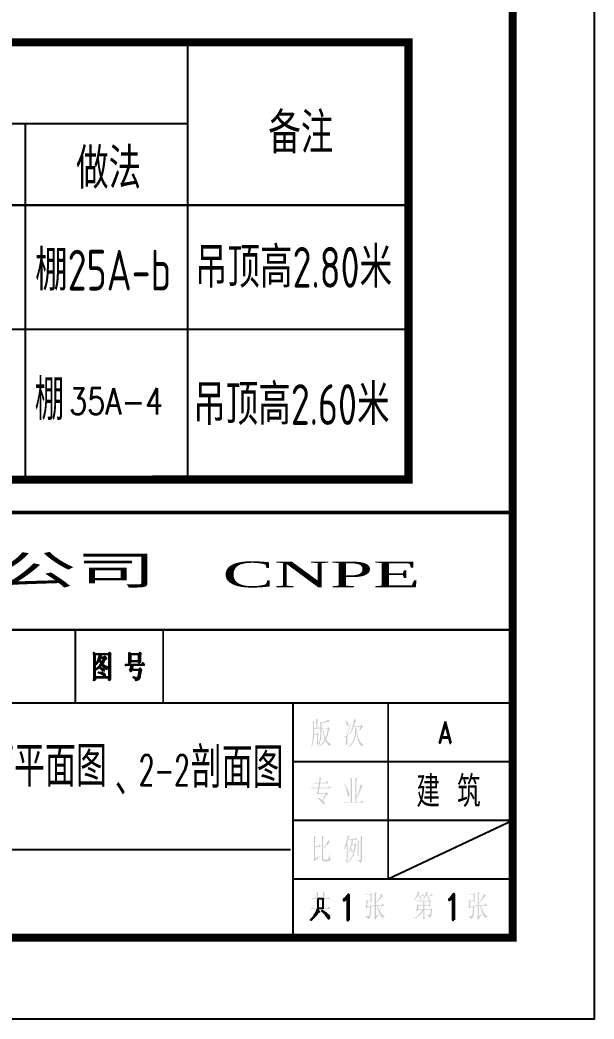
# Model space of a CAD drawing. Extents: x 535358 to 858566, y -185481 to -98609.
# Drawn here: x 701716 to 708772, y -162258 to -149990 of the extents above; entities that cross this region are included whole.
import ezdxf
from ezdxf.enums import TextEntityAlignment as Align

# ---------------------------------------------------------------- set-up
doc = ezdxf.new("R2010")
doc.units = 0
doc.header["$LTSCALE"] = 1000
doc.header["$MEASUREMENT"] = 0
doc.layers.get('0').update_dxf_attribs({"linetype": 'CONTINUOUS'})
for name, color, linetype in [('1', 3, 'CONTINUOUS'), ('PUB_TEXT', 7, 'CONTINUOUS'), ('PUB_TITLE', 4, 'CONTINUOUS'), ('WALL', 151, 'CONTINUOUS'), ('WINDOW', 2, 'CONTINUOUS')]:
    doc.layers.add(name, color=color, linetype=linetype)
doc.styles.add('-GBCBIGGBENOR', font='GBENOR.shx', dxfattribs={"bigfont": 'GBCBIG.shx'})
doc.styles.add('-HZTXTGBENOR', font='GBENOR.shx', dxfattribs={"bigfont": 'HZTXT.shx'})
doc.styles.add('-HZTXTSIMPLEX', font='SIMPLEX.shx', dxfattribs={"bigfont": 'HZTXT.shx'})
doc.styles.add('-华文新魏', font='SIMKAI.TTF', dxfattribs={"width": 1.5})
doc.styles.add('_HZTXT', font='txt.shx', dxfattribs={"width": 0.8, "bigfont": 'HZTXT.shx'})
doc.styles.add('_OCHINESE', font='simplex.shx', dxfattribs={"bigfont": 'OCHINESE.shx'})
doc.styles.add('_SIMPLEX', font='SIMPLEX.shx', dxfattribs={"width": 0.8})
doc.styles.add('CHINESE-3', font='romand.shx', dxfattribs={"width": 0.8, "bigfont": 'ochinese.shx'})
doc.styles.add('OCHINESE', font='TXT', dxfattribs={"width": 0.7, "height": 200, "bigfont": 'OCHINESE'})
doc.styles.add('RT', font='TIMES.TTF', dxfattribs={"width": 1.5})

msp = doc.modelspace()

# ---------------------------------------------------------------- hatches: boundary and pattern name
at = {"layer": '1'}
h = msp.add_hatch(color=256, dxfattribs=at)
h.paths.add_polyline_path([(702822.9, -158040.8), (702822.9, -157785.1), (702829.3, -157776.1), (702814.8, -157758.2), (702806.2, -157771.9), (702641.5, -157771.9), (702624.8, -157758.2), (702625.2, -157775.3), (702625.7, -157791.5), (702625.7, -158074.1), (702625.2, -158089.9), (702624.8, -158103.1), (702640.6, -158094.2), (702640.6, -158068.6), (702808.4, -158068.6), (702808.4, -158100.1), (702824.2, -158088.2), (702823.3, -158073.3), (702823.3, -158057.5)])
h.paths.add_polyline_path([(702640.6, -157971.2), (702651.3, -157965.7), (702661.5, -157959.7), (702671.8, -157953.3), (702681.6, -157946), (702691, -157938.4), (702700.4, -157929.8), (702709.8, -157920.9), (702718.7, -157911.5), (702720, -157909.8), (702728.6, -157920.4), (702737.1, -157930.2), (702746.1, -157939.2), (702755.4, -157946.9), (702765.3, -157953.7), (702775.9, -157959.3), (702785.3, -157963.5), (702790, -157953.3), (702799.8, -157946), (702804.1, -157944.3), (702804.1, -157938.4), (702791.3, -157936.6), (702779.8, -157934.1), (702768.7, -157930.2), (702758.4, -157925.1), (702749, -157919.1), (702740.5, -157911.5), (702732.4, -157902.9), (702728.6, -157897.8), (702737.5, -157884.1), (702745.2, -157871.8), (702752, -157860.7), (702756.7, -157852.6), (702765.3, -157841), (702774.2, -157833.3), (702778.1, -157831.6), (702760.1, -157804.7), (702750.7, -157819.7), (702698.2, -157819.7), (702704.2, -157806.4), (702706.4, -157803), (702714.9, -157794.1), (702694.8, -157779.1), (702808.4, -157779.1), (702808.4, -158061.3), (702640.6, -158061.3)], flags=16)
h.paths.add_polyline_path([(702680.3, -158004.1), (702680.3, -157998.1), (702708.5, -158002.4), (702720.4, -158004.9), (702730.3, -158007.5), (702738.8, -158010.1), (702745.2, -158013.1), (702751.2, -158017.8), (702758.4, -158028.4), (702760.1, -158041.7), (702759.3, -158046.8), (702754.6, -158051.5), (702745.2, -158043.4), (702743.5, -158040.8), (702737.5, -158035.3), (702729.4, -158029.3), (702719.6, -158023.3), (702708.5, -158016.9), (702695.3, -158010.5)], flags=0)
h.paths.add_polyline_path([(702640.6, -157965.2), (702640.6, -157779.1), (702692.7, -157779.1), (702691.4, -157790.2), (702688, -157804.7), (702682.9, -157822.2), (702680.3, -157830.4), (702675.6, -157844.4), (702670.1, -157858.5), (702664.5, -157872.2), (702658.5, -157885.8), (702652.1, -157899.1), (702655.1, -157902.1), (702662.4, -157891), (702669.6, -157879), (702676.5, -157866.6), (702683.3, -157853.4), (702689.3, -157839.7), (702691, -157836.3), (702694.4, -157850), (702699.1, -157864.1), (702704.6, -157878.2), (702710.6, -157892.7), (702712.8, -157897.8), (702705.9, -157906.8), (702698.2, -157915.7), (702689.7, -157924.7), (702680.7, -157933.7), (702670.9, -157942.2), (702660.7, -157950.3), (702649.6, -157958.8)], flags=16)
h.paths.add_polyline_path([(702701.2, -157948.6), (702702.5, -157942.6), (702708.5, -157944.3), (702721.3, -157949), (702731.5, -157953.3), (702739.2, -157957.6), (702746.5, -157967), (702747.3, -157981.5), (702743.9, -157991.3), (702737.1, -157984.5), (702731.5, -157977.6), (702723.9, -157969.1), (702713.6, -157959.7)], flags=0)
h.paths.add_polyline_path([(702720, -157885.8), (702714.5, -157876), (702708.5, -157864.1), (702702.9, -157850), (702697, -157833.3), (702694.8, -157827.4), (702750.7, -157827.4), (702744.3, -157842.3), (702737.5, -157856), (702731.1, -157868.3), (702724.3, -157879.9)], flags=16)
h.paths.add_polyline_path([(703193.4, -157837.6), (703193.4, -157786.8), (703201.5, -157776.1), (703187, -157758.2), (703177.6, -157773.2), (703073.9, -157773.2), (703058.1, -157761.2), (703058.5, -157776.6), (703059, -157792.4), (703059, -157857.2), (703058.5, -157873), (703058.1, -157888), (703058.1, -157888.8), (703073.9, -157881.2), (703073.9, -157866.2), (703178.5, -157866.2), (703178.5, -157882.9), (703194.3, -157873.5), (703193.9, -157864.9), (703193.9, -157853)])
h.paths.add_polyline_path([(703073.9, -157780.8), (703178.5, -157780.8), (703178.5, -157858.5), (703073.9, -157858.5)], flags=16)
h.paths.add_polyline_path([(703104.2, -157912.7), (703243.8, -157912.7), (703225, -157885.8), (703211.4, -157905.1), (703008.6, -157905.1), (703017.1, -157917), (703026.5, -157912.7), (703086.3, -157912.7), (703082.9, -157929.8), (703079.4, -157944.3), (703077.7, -157948.6), (703070.9, -157961.8), (703065.4, -157968.2), (703077.7, -157989.2), (703087.6, -157975.5), (703184, -157975.5), (703181, -158000.7), (703178.1, -158021.6), (703175.1, -158038.2), (703171.7, -158051.5), (703168.2, -158060), (703164.7, -158065.3), (703157.6, -158067.7), (703148.6, -158067.7), (703137.9, -158065.6), (703124.3, -158061.3), (703112.7, -158056.6), (703111.5, -158062.6), (703124.3, -158071.5), (703134.1, -158080.9), (703140.5, -158090.8), (703143.9, -158101), (703143.9, -158103.1), (703156.7, -158098), (703166.1, -158092.9), (703168.2, -158091.2), (703176.8, -158083.1), (703182.8, -158074.5), (703185.3, -158068.6), (703187.9, -158058.7), (703190.9, -158045.5), (703193.9, -158028), (703196.8, -158007.1), (703199.8, -157984.5), (703210.1, -157974.2), (703194.3, -157951.6), (703182.8, -157968.2), (703089.7, -157968.2)])
h = msp.add_hatch(color=256, dxfattribs=at)
h.paths.add_polyline_path([(705441.8, -160735.8), (705441.8, -160719.7), (705441.4, -160707), (705441, -160697.7), (705463.8, -160714.2), (705456.6, -160723.1), (705456.6, -160776.4), (705494.2, -160776.4), (705506.5, -160758.6), (705524.2, -160784), (705456.6, -160784), (705456.6, -160898.1), (705500.1, -160898.1), (705513.6, -160879), (705532.7, -160905.7), (705317.5, -160905.7), (705307, -160906.5), (705296.8, -160910.3), (705288.4, -160898.1), (705363.2, -160898.1), (705363.2, -160784), (705331.1, -160784), (705320.5, -160784.8), (705310.4, -160788.2), (705301.9, -160776.4), (705363.2, -160776.4), (705363.2, -160737.5), (705362.8, -160721.8), (705362.3, -160707.5), (705361.9, -160694.8), (705385.2, -160709.6), (705377.6, -160720.1), (705377.6, -160776.4), (705442.2, -160776.4), (705442.2, -160754.8)])
h.paths.add_polyline_path([(705484.5, -160993.2), (705478.1, -160983.4), (705470.5, -160974.1), (705461.7, -160964), (705451.9, -160953.8), (705441.4, -160943.3), (705429.5, -160932.3), (705430.8, -160926.4), (705435.9, -160929.8), (705451.5, -160939.9), (705465.5, -160949.2), (705477.3, -160957.7), (705487.4, -160965.7), (705495.9, -160972.4), (705502.7, -160978.8), (705507.7, -160984.3), (705510.7, -160988.9), (705512.4, -160993.2), (705516.2, -161007.9), (705514.9, -161021.5), (705514.1, -161024), (705509, -161027), (705501.8, -161020.6), (705492.1, -161005), (705490.4, -161002)])
h.paths.add_polyline_path([(705340.8, -160999.9), (705322.6, -161018.1), (705313.3, -161026.5), (705303.6, -161034.6), (705293.5, -161042.2), (705291.3, -161036.3), (705301.1, -161026.5), (705310.8, -161016.4), (705319.7, -161006.3), (705328.1, -160995.7), (705335.7, -160985.5), (705342.9, -160975.4), (705349.7, -160965.3), (705358.5, -160949.6), (705366.1, -160935.7), (705371.2, -160923.8), (705374.6, -160914.5), (705396.6, -160941.2), (705385.2, -160947.1), (705375, -160959.8), (705365.3, -160972), (705356.4, -160982.6), (705348.4, -160991.9)])
h.paths.add_polyline_path([(705377.6, -160784), (705377.6, -160898.1), (705442.2, -160898.1), (705442.2, -160784)], flags=17)
h.paths.add_polyline_path([(705397.8, -160270.1), (705384.7, -160278.9), (705373.3, -160287.8), (705363.2, -160295.8), (705354.3, -160303.4), (705347.1, -160310.6), (705341.2, -160317), (705336.6, -160323.3), (705324.3, -160298), (705326.4, -160293.3), (705328.5, -160277.2), (705328.5, -160100.6), (705328.1, -160080.3), (705328.1, -160045.7), (705327.7, -160031.3), (705327.7, -160018.2), (705327.3, -160006.8), (705352.2, -160023.3), (705342.9, -160035.1), (705342.9, -160134.4), (705385.6, -160134.4), (705397.8, -160116.7), (705415.6, -160142), (705342.9, -160142), (705342.9, -160287.4), (705412.6, -160253.2), (705413.5, -160259.5), (705411.8, -160260.3)])
h.paths.add_polyline_path([(705454.9, -160300.9), (705445.2, -160297.1), (705441.8, -160284.9), (705441.4, -160283.2), (705441.4, -160167.4), (705452.4, -160157.6), (705462.5, -160147.9), (705471.8, -160139.1), (705480.3, -160130.2), (705488.3, -160121.3), (705493.4, -160115.4), (705503.9, -160103.1), (705513.6, -160094.3), (705522.1, -160089.6), (705524.6, -160088.3), (705503.9, -160060.4), (705499.7, -160071), (705493.8, -160083.7), (705486.2, -160097.6), (705481.1, -160106.5), (705473.5, -160117.9), (705465.9, -160128.9), (705457.4, -160139.5), (705449, -160149.6), (705441.4, -160158.5), (705441.4, -160033.4), (705451.9, -160021.6), (705426.2, -160003.8), (705426.2, -160017.8), (705426.6, -160032.6), (705427, -160048.6), (705427, -160292), (705428.7, -160306), (705434.6, -160315.3), (705443.9, -160319.5), (705449.8, -160320.4), (705503.9, -160320.4), (705515.3, -160318.2), (705522.5, -160314.4), (705530.5, -160305.1), (705533.9, -160298), (705526.7, -160288.7), (705522.5, -160275.6), (705520.4, -160264.1), (705519.1, -160248.9), (705518.3, -160230.8), (705518.3, -160223.6), (705513.2, -160223.6), (705512.4, -160246.4), (705511.5, -160264.1), (705510.7, -160278.1), (705509, -160287), (705509, -160287.4), (705502.7, -160299.2), (705497.6, -160300.9)])
h.paths.add_polyline_path([(705459.1, -159599.8), (705460, -159610.4), (705458.3, -159625.2), (705456.6, -159628.5), (705449.8, -159626.8), (705440.5, -159613.3), (705437.6, -159608.7), (705432.1, -159601.9), (705425.3, -159594.3), (705416.9, -159585.8), (705407.1, -159577), (705396.2, -159567.7), (705383.9, -159557.5), (705370, -159546.5), (705372.1, -159540.6), (705380.1, -159544), (705391.9, -159549.5), (705413.1, -159559.6), (705422.4, -159565.1), (705431.2, -159570.2), (705432.9, -159567.3), (705438.4, -159558), (705444.3, -159547), (705451.1, -159535.1), (705458.3, -159522), (705466.3, -159507.2), (705474.8, -159491.6), (705384.3, -159491.6), (705377.1, -159503.4), (705363.6, -159485.7), (705365.7, -159483.2), (705372.9, -159470.9), (705375, -159462.4), (705378, -159447.7), (705381.4, -159426.1), (705324.3, -159426.1), (705313.7, -159427.4), (705303.6, -159430.8), (705295.1, -159418.9), (705382.2, -159418.9), (705383.9, -159409.6), (705386, -159394.8), (705388.5, -159379.2), (705390.7, -159362.3), (705352.2, -159362.3), (705341.6, -159363.6), (705331.5, -159366.9), (705323, -159355.1), (705391.5, -159355.1), (705393.2, -159342.8), (705395.3, -159323), (705396.6, -159306.5), (705397.4, -159293.4), (705397.8, -159283.7), (705420.7, -159301.4), (705412.6, -159309), (705410.5, -159323.4), (705408.4, -159339), (705406.3, -159355.1), (705473.9, -159355.1), (705487.4, -159335.7), (705506, -159362.3), (705405, -159362.3), (705403.8, -159372), (705401.6, -159387.2), (705399.1, -159402.9), (705397, -159418.9), (705502.7, -159418.9), (705517.4, -159398.2), (705537.3, -159426.1), (705395.7, -159426.1), (705393.6, -159438.4), (705390.7, -159454.8), (705387.7, -159469.6), (705385.6, -159482.7), (705476, -159482.7), (705485.3, -159469.2), (705503.9, -159499.2), (705502.2, -159499.6), (705492.9, -159503.9), (705483.2, -159511.5), (705473.9, -159522.9), (705469.3, -159529.2), (705462.1, -159539.4), (705454.1, -159549.9), (705445.6, -159561.3), (705436.3, -159573.2), (705446.9, -159581.6), (705455.3, -159591.3)])
h.paths.add_polyline_path([(706120.5, -160805.9), (706137.4, -160786.5), (706144.2, -160778), (706156, -160764.5), (706165.7, -160755.2), (706172.9, -160750.6), (706175.5, -160749.7), (706156.9, -160718.5), (706145.9, -160745.5), (706139.5, -160758.6), (706132.8, -160771.7), (706131.9, -160773.4), (706125.6, -160784.4), (706118.8, -160794.9), (706110.8, -160806.4), (706102.3, -160817.8), (706093, -160829.2), (706092.2, -160830), (706093.5, -160835.9), (706102.8, -160825.8), (706111.6, -160815.7)], flags=17)
h.paths.add_polyline_path([(706142.9, -160977.5), (706137, -160965.3), (706131.1, -160952.2), (706126, -160939.1), (706121.4, -160925.1), (706117.1, -160910.7), (706113.3, -160896.4), (706110.4, -160881.2), (706107.8, -160865.5), (706090.1, -160865.5), (706090.1, -160997.8), (706129.8, -160969.5), (706131.9, -160975.4), (706126.9, -160980.9), (706115.4, -160992.7), (706105.7, -161003.7), (706097.3, -161014.3), (706089.7, -161024.4), (706083.7, -161033.7), (706078.7, -161042.2), (706069.4, -161012.6), (706074.9, -161002), (706076.6, -160986), (706076.6, -160865.5), (706052.9, -160865.5), (706042.3, -160870.2), (706034.3, -160858.3), (706076.6, -160858.3), (706076.6, -160751.4), (706076.1, -160736.6), (706076.1, -160713), (706075.7, -160703.7), (706075.7, -160696.5), (706100.6, -160712.5), (706090.1, -160724.4), (706090.1, -160858.3), (706159.8, -160858.3), (706173.3, -160837.2), (706193.2, -160865.5), (706112.9, -160865.5), (706113.8, -160867.6), (706119.7, -160885.4), (706125.6, -160902.3), (706131.9, -160917.9), (706138.7, -160931.9), (706145.4, -160944.6), (706152.2, -160956), (706159.4, -160966.1), (706167, -160974.6), (706174.6, -160982.2), (706182.2, -160988.1), (706190.2, -160992.7), (706198.3, -160996.1), (706198.3, -161002), (706196.2, -161002.5), (706183.9, -161004.6), (706175.9, -161011.3), (706172.5, -161021.5), (706164.9, -161012.2), (706157.3, -161001.2), (706150.1, -160989.8)])
h.paths.add_polyline_path([(705984.4, -161014.7), (705989.1, -161026.1), (705990.3, -161035), (706001.8, -161026.5), (706010.6, -161017.2), (706017, -161007.1), (706018.7, -161003.7), (706022.5, -160990.2), (706025.8, -160975.4), (706028, -160960.6), (706028.8, -160947.9), (706030.1, -160933.6), (706031.3, -160917.1), (706032.6, -160898.9), (706033, -160892.1), (706040.2, -160882), (706025.8, -160862.6), (706017.4, -160877.4), (705983.2, -160877.4), (705989.5, -160810.6), (706025.8, -160810.6), (706025.8, -160828.3), (706040.2, -160821.1), (706040.2, -160808.9), (706039.8, -160794.9), (706039.4, -160779.3), (706039.4, -160737.9), (706046.6, -160729), (706033, -160711.3), (706023.7, -160726.1), (705959.5, -160726.1), (705967.5, -160737.9), (705978.9, -160733.2), (706025.8, -160733.2), (706025.8, -160803.4), (705989.5, -160803.4), (705976, -160791.1), (705974.7, -160812.7), (705973.4, -160830.4), (705972.2, -160844.8), (705970.9, -160855.8), (705970.9, -160858.3), (705967.1, -160874.4), (705961.6, -160882), (705975.1, -160899.8), (705984.4, -160885), (706019.5, -160885), (706018.2, -160902.3), (706017, -160918.8), (706015.7, -160934.4), (706014.4, -160949.2), (706013.2, -160960.6), (706009.8, -160980.1), (706004.7, -160991.5), (706000.1, -160994.8), (705988.2, -160997), (705984.4, -160996.1), (705974.7, -160994.4), (705966.7, -160991.9), (705965.4, -160999.1), (705976.8, -161005.4)])
h.paths.add_polyline_path([(706574, -160789.5), (706564.3, -160798.8), (706562.1, -160792.8), (706568.9, -160783.1), (706576.1, -160771.7), (706583.3, -160759), (706590, -160745.5), (706596, -160732.4), (706601.4, -160718.9), (706606.1, -160704.5), (706609.9, -160690.6), (706630.6, -160709.6), (706627.6, -160712.5), (706620.5, -160722.3), (706610.7, -160737.9), (706655.5, -160737.9), (706667.8, -160720.1), (706685.5, -160745.5), (706625.5, -160745.5), (706631.9, -160751), (706640.8, -160760.7), (706646.2, -160770.4), (706647.1, -160778.9), (706642, -160791.1), (706639.5, -160793.7), (706633.6, -160791.1), (706633.1, -160786.5), (706629.3, -160770.4), (706625.5, -160759.9), (706619.2, -160745.5), (706606.5, -160745.5), (706604.4, -160748.9), (706596.8, -160760.7), (706589.2, -160772.1), (706582.4, -160779.7)])
h.paths.add_polyline_path([(706667, -160791.1), (706669.9, -160786.9), (706677.9, -160773), (706684.7, -160759.9), (706690.6, -160747.6), (706694.8, -160736.2), (706695.3, -160735.4), (706700.3, -160720.1), (706704.6, -160705.8), (706708.4, -160691.8), (706729.1, -160711.3), (706726.1, -160713.4), (706718.5, -160722.3), (706709.6, -160737.9), (706762.5, -160737.9), (706774.7, -160720.1), (706792.5, -160745.5), (706726.1, -160745.5), (706727.8, -160747.2), (706738.4, -160757.3), (706744.7, -160766.2), (706747.2, -160774.2), (706743.9, -160788.2), (706740.1, -160793.3), (706734.6, -160789.9), (706732.9, -160785.2), (706729.1, -160770.4), (706726.1, -160761.1), (706719.8, -160745.5), (706705.4, -160745.5), (706697.4, -160758.6), (706690.6, -160769.2), (706687.7, -160773.8), (706680.1, -160784), (706669.9, -160795.8)])
h.paths.add_polyline_path([(706687.7, -160999.9), (706688.1, -161015.6), (706688.5, -161032), (706673.3, -161039.2), (706673.3, -161035), (706673.7, -161021), (706674.1, -161005.8), (706674.1, -160923.4), (706671.6, -160928.5), (706664.4, -160940.7), (706656.8, -160952.2), (706648.8, -160963.1), (706640.3, -160972.9), (706631.5, -160982.2), (706622.2, -160990.2), (706617.1, -160994.8), (706607.4, -161002), (706597.6, -161008.8), (706587.5, -161015.1), (706577.4, -161021), (706566.8, -161026.5), (706555.8, -161032), (706554.5, -161027.4), (706562.1, -161022.7), (706571.9, -161016), (706581.6, -161008.8), (706591.3, -161001.2), (706610.7, -160984.3), (706618.4, -160976.7), (706626.8, -160967), (706635.3, -160956.8), (706642.9, -160945.4), (706650, -160933.6), (706656.4, -160920.5), (706604.4, -160920.5), (706597.2, -160935.3), (706581.6, -160917.5), (706590.9, -160908.6), (706591.7, -160905.2), (706594.7, -160891.7), (706597.2, -160876.9), (706600.2, -160860.9), (706602.3, -160843.1), (706617.9, -160858.3), (706674.1, -160858.3), (706674.1, -160812.3), (706617.1, -160812.3), (706606.5, -160813.1), (706596.4, -160816.5), (706587.9, -160804.7), (706742.6, -160804.7), (706753.2, -160789.9), (706767.5, -160810.6), (706759.5, -160818.2), (706759.5, -160850.3), (706759.9, -160864.7), (706760.3, -160874.4), (706746, -160883.3), (706746, -160865.5), (706687.7, -160865.5), (706687.7, -160913.3), (706763.3, -160913.3), (706773.9, -160898.1), (706788.2, -160919.2), (706778.9, -160928.1), (706778.5, -160931.5), (706776.4, -160951.7), (706774.3, -160967), (706773, -160977.1), (706771.8, -160983), (706767.5, -160996.1), (706767.1, -160997.4), (706758.2, -161006.7), (706754.9, -161009.2), (706743.9, -161014.3), (706743, -161007.1), (706738, -160997), (706729.5, -160987.7), (706716.8, -160978.4), (706716.8, -160972.4), (706718.1, -160972.9), (706733.3, -160978.4), (706743.9, -160981.3), (706750.2, -160981.3), (706758.2, -160972.4), (706758.7, -160970.8), (706760.3, -160960.6), (706762, -160943.7), (706764.6, -160920.5), (706687.7, -160920.5)])
h.paths.add_polyline_path([(706605.7, -160913.3), (706608.6, -160895.1), (706612, -160879.9), (706614.5, -160866.8), (706615, -160865.5), (706674.1, -160865.5), (706674.1, -160913.3)], flags=16)
h.paths.add_polyline_path([(706687.7, -160812.3), (706687.7, -160858.3), (706746, -160858.3), (706746, -160812.3)], flags=16)
h.paths.add_polyline_path([(707385.8, -160805.9), (707402.7, -160786.5), (707409.5, -160778), (707421.3, -160764.5), (707431, -160755.2), (707438.2, -160750.6), (707440.8, -160749.7), (707422.2, -160718.5), (707411.2, -160745.5), (707404.8, -160758.6), (707398.1, -160771.7), (707397.2, -160773.4), (707390.9, -160784.4), (707384.1, -160794.9), (707376.1, -160806.4), (707367.6, -160817.8), (707358.3, -160829.2), (707357.5, -160830), (707358.8, -160835.9), (707368.1, -160825.8), (707376.9, -160815.7)], flags=17)
h.paths.add_polyline_path([(707408.2, -160977.5), (707402.3, -160965.3), (707396.4, -160952.2), (707391.3, -160939.1), (707386.7, -160925.1), (707382.4, -160910.7), (707378.6, -160896.4), (707375.7, -160881.2), (707373.1, -160865.5), (707355.4, -160865.5), (707355.4, -160997.8), (707395.1, -160969.5), (707397.2, -160975.4), (707391.7, -160980.9), (707380.7, -160992.7), (707371, -161003.7), (707362.2, -161014.3), (707355, -161024.4), (707349.1, -161033.7), (707344, -161042.2), (707334.7, -161012.6), (707340.2, -161002), (707341.9, -160986), (707341.9, -160865.5), (707318.2, -160865.5), (707307.6, -160870.2), (707299.6, -160858.3), (707341.9, -160858.3), (707341.9, -160751.4), (707341.4, -160736.6), (707341.4, -160713), (707341, -160703.7), (707341, -160696.5), (707366, -160712.5), (707355.4, -160724.4), (707355.4, -160858.3), (707425.1, -160858.3), (707438.6, -160837.2), (707458.5, -160865.5), (707378.2, -160865.5), (707379.1, -160867.6), (707385, -160885.4), (707390.9, -160902.3), (707397.2, -160917.9), (707404, -160931.9), (707410.8, -160944.6), (707417.5, -160956), (707424.7, -160966.1), (707432.3, -160974.6), (707439.9, -160982.2), (707447.5, -160988.1), (707455.5, -160992.7), (707463.6, -160996.1), (707463.6, -161002), (707461.5, -161002.5), (707449.2, -161004.6), (707441.2, -161011.3), (707437.4, -161021.5), (707430.2, -161012.2), (707422.6, -161001.2), (707415, -160989.8)])
h.paths.add_polyline_path([(707249.7, -161014.7), (707254.4, -161026.1), (707255.7, -161035), (707267.1, -161026.5), (707275.9, -161017.2), (707282.3, -161007.1), (707284, -161003.7), (707287.8, -160990.2), (707291.2, -160975.4), (707293.3, -160960.6), (707294.1, -160947.9), (707295.4, -160933.6), (707296.6, -160917.1), (707297.9, -160898.9), (707298.3, -160892.1), (707305.5, -160882), (707291.2, -160862.6), (707282.7, -160877.4), (707248.5, -160877.4), (707254.8, -160810.6), (707291.2, -160810.6), (707291.2, -160828.3), (707305.5, -160821.1), (707305.1, -160808.9), (707305.1, -160794.9), (707304.7, -160779.3), (707304.7, -160737.9), (707311.9, -160729), (707298.3, -160711.3), (707289, -160726.1), (707224.8, -160726.1), (707232.8, -160737.9), (707244.2, -160733.2), (707291.2, -160733.2), (707291.2, -160803.4), (707254.8, -160803.4), (707241.3, -160791.1), (707240, -160812.7), (707238.7, -160830.4), (707237.5, -160844.8), (707236.2, -160855.8), (707236.2, -160858.3), (707232.4, -160874.4), (707226.9, -160882), (707240.4, -160899.8), (707249.7, -160885), (707284.8, -160885), (707283.5, -160902.3), (707282.3, -160918.8), (707281, -160934.4), (707279.7, -160949.2), (707278.5, -160960.6), (707275.1, -160980.1), (707270, -160991.5), (707265, -160994.8), (707253.5, -160997), (707249.7, -160996.1), (707240, -160994.4), (707232, -160991.9), (707230.7, -160999.1), (707242.1, -161005.4)])
h.paths.add_polyline_path([(705865.3, -160218.9), (705865.3, -160096.8), (705864.8, -160081.2), (705864.4, -160066.4), (705887.2, -160081.2), (705877.9, -160093), (705877.9, -160210.9), (705878.4, -160228.6), (705878.8, -160250.2), (705864.4, -160260.8), (705864.4, -160257.8), (705864.8, -160236.7)])
h.paths.add_polyline_path([(705888.5, -160307.3), (705877.1, -160306.4), (705866.5, -160305.1), (705866.5, -160311.5), (705879.2, -160317), (705888.9, -160324.6), (705894.4, -160333.9), (705896.5, -160342.3), (705905.8, -160336), (705913, -160326.7), (705916.8, -160314), (705918.5, -160298.4), (705918.5, -160029.2), (705927.8, -160020.3), (705903.7, -160005.5), (705904.1, -160024.5), (705904.6, -160041.4), (705904.6, -160056.6), (705905, -160069.7), (705905, -160292), (705901.2, -160305.1), (705896.5, -160306.8)])
h.paths.add_polyline_path([(705796.8, -160116.7), (705828.1, -160116.7), (705836.1, -160101.9), (705853, -160121.3), (705844.5, -160130.2), (705844.1, -160134), (705840.7, -160152.2), (705837.8, -160169.1), (705834.4, -160185.1), (705830.6, -160199.9), (705826.8, -160213.4), (705823, -160225.7), (705818.8, -160237.1), (705814.1, -160247.7), (705806.9, -160262.9), (705800.2, -160275.6), (705793.8, -160286.1), (705787.5, -160295), (705786.6, -160295.8), (705778.6, -160304.7), (705769.7, -160314), (705760.4, -160322.5), (705749.9, -160330.5), (705747.8, -160326.3), (705757.9, -160316.1), (705766.4, -160306), (705774.4, -160295.4), (705782, -160284.4), (705788.3, -160272.6), (705793, -160264.1), (705798.9, -160251.5), (705804.8, -160237.9), (705809.9, -160223.6), (705814.5, -160208.8), (705816.2, -160202), (705819.2, -160188.5), (705822.1, -160174.1), (705825.1, -160158.5), (705827.6, -160142), (705830.2, -160124.3), (705794.7, -160124.3), (705791.3, -160135.2), (705787.1, -160149.6), (705782.4, -160162.7), (705786.2, -160166.5), (705795.5, -160176.7), (705801.9, -160186.4), (705805.2, -160197.8), (705801.9, -160211.7), (705796.8, -160218.1), (705792.6, -160207.5), (705790.5, -160197.8), (705786.2, -160183.8), (705780.3, -160168.6), (705775.7, -160180), (705769.3, -160192.7), (705763, -160205.8), (705755.4, -160219.3), (705752, -160216.4), (705755, -160209.6), (705760.4, -160195.3), (705765.5, -160180.5), (705770.6, -160166.5), (705774.8, -160152.2), (705782.4, -160124.3), (705784.5, -160114.1), (705787.9, -160096.8), (705790.5, -160081.2), (705792.6, -160066.8), (705793.8, -160054.5), (705779, -160054.5), (705769.7, -160058.8), (705761.3, -160046.9), (705831, -160046.9), (705843.7, -160029.2), (705861, -160054.5), (705810.3, -160054.5), (705809.9, -160055.4), (705807.8, -160066.8), (705804.8, -160080.7), (705801, -160097.2)])
h.paths.add_polyline_path([(705714.8, -160152.6), (705721.6, -160137.8), (705729.2, -160121.3), (705729.2, -160298.8), (705728.8, -160315.7), (705728.3, -160335.1), (705728.3, -160344), (705744, -160333.5), (705743.1, -160316.5), (705743.1, -160300.5), (705742.7, -160285.3), (705742.7, -160118.3), (705749.9, -160107.8), (705736.4, -160098.9), (705738.9, -160090.5), (705742.3, -160079), (705746.5, -160064.7), (705751.6, -160046.9), (705757.9, -160026.6), (705758.3, -160024.5), (705766.8, -160017.3), (705744, -160000.9), (705742.3, -160012.7), (705739.7, -160026.2), (705737.2, -160041.4), (705733.4, -160058.3), (705729.2, -160076.5), (705725.8, -160090), (705721.6, -160103.6), (705717.3, -160117.5), (705712.7, -160131.9), (705707.6, -160146.2), (705702.1, -160161), (705696.2, -160175.8), (705694.1, -160182.2), (705697.1, -160185.1), (705702.5, -160176.2), (705708, -160165.7)])
h.paths.add_polyline_path([(705757.5, -159525.8), (705762.1, -159513.2), (705763.8, -159498.4), (705762.6, -159485.7), (705760.9, -159479.4), (705757.9, -159471.3), (705753.7, -159461.6), (705748.6, -159450.2), (705742.3, -159436.7), (705735.1, -159421.9), (705726.2, -159405), (705716.5, -159386.8), (705708.5, -159371.2), (705704.2, -159374.1), (705711.4, -159394), (705717.3, -159412.6), (705723.3, -159429.5), (705727.9, -159445.1), (705732.1, -159459.5), (705735.9, -159473), (705741.4, -159495), (705742.7, -159503.4), (705746.5, -159522.5), (705750.7, -159530.9), (705755.8, -159528.4)], flags=17)
h.paths.add_polyline_path([(705851.7, -159595.6), (705901.6, -159595.6), (705918.5, -159571.9), (705940.1, -159603.2), (705722, -159603.2), (705711.4, -159604), (705701.3, -159607.4), (705692.8, -159595.6), (705780.3, -159595.6), (705780.3, -159342), (705779.9, -159327.2), (705779.5, -159311.2), (705779, -159294.2), (705804, -159310.3), (705794.7, -159320.9), (705794.7, -159595.6), (705837.4, -159595.6), (705837.4, -159342), (705836.9, -159328.1), (705836.9, -159311.6), (705836.1, -159292.6), (705862.3, -159307.3), (705851.7, -159320.9), (705851.7, -159534.7), (705861.9, -159513.2), (705867.8, -159498.4), (705873.7, -159484), (705879.2, -159469.6), (705883.8, -159455.3), (705888.1, -159440.9), (705892.3, -159426.9), (705899.1, -159399.1), (705901.6, -159385.1), (705903.7, -159371.2), (705930.8, -159396.5), (705919.3, -159404.1), (705913, -159420.2), (705906.2, -159437.1), (705899.9, -159452.7), (705893.6, -159467.5), (705887.2, -159481.5), (705880.9, -159494.6), (705875, -159506.8), (705869.1, -159518.2), (705863.1, -159528.4), (705857.2, -159538.1), (705851.7, -159546.5)])
h.paths.add_polyline_path([(705446, -158726.3), (705449.4, -158743.2), (705452.8, -158758.8), (705456.6, -158772.7), (705460.8, -158785.8), (705465, -158797.3), (705469.7, -158807), (705473.1, -158798.9), (705477.3, -158786.3), (705481.9, -158773.2), (705485.7, -158758.8), (705489.6, -158744), (705493.4, -158727.9), (705496.7, -158711.5), (705499.7, -158694.1), (705440.5, -158694.1), (705442.6, -158707.7)], flags=16)
h.paths.add_polyline_path([(705530.5, -158878.8), (705521.2, -158872.5), (705511.9, -158864.9), (705503.1, -158856.4), (705494.2, -158846.3), (705485.7, -158835.3), (705477.7, -158823.5), (705482.8, -158813.3), (705487.4, -158802.3), (705492.1, -158790.1), (705496.3, -158776.5), (705500.5, -158761.8), (705504.8, -158745.7), (705508.6, -158728.4), (705511.9, -158709.8), (705513.2, -158703), (705524.6, -158695.8), (705509, -158671.7), (705498.8, -158687), (705422.8, -158687), (705422.8, -158629.1), (705440.5, -158624.4), (705455.7, -158620.6), (705468.8, -158617.6), (705480.3, -158614.7), (705489.1, -158612.6), (705495.9, -158610.9), (705500.1, -158609.6), (705501, -158609.6), (705512.4, -158608.3), (705521.7, -158607.9), (705506.9, -158578.3), (705501.8, -158583.8), (705495.5, -158588.9), (705487.4, -158594.4), (705478.1, -158599.5), (705467.2, -158604.5), (705454.9, -158609.6), (705441, -158614.3), (705425.7, -158618.9), (705422.8, -158619.8), (705408.4, -158609.6), (705408.8, -158626.1), (705408.8, -158642.2), (705409.3, -158658.2), (705409.3, -158720.8), (705408.8, -158735.6), (705408, -158751.2), (705406.7, -158766.8), (705405, -158782.9), (705403.3, -158799.8), (705402.1, -158809.9), (705397, -158841.2), (705393.2, -158856), (705389.4, -158870.4), (705384.7, -158884.3), (705379.2, -158898.3), (705373.3, -158911.4), (705372.9, -158912.6), (705376.3, -158916.9), (705381.8, -158907.6), (705387.3, -158897.8), (705392.3, -158887.3), (705397.4, -158875.9), (705401.6, -158863.6), (705405.5, -158850.9), (705412.2, -158823), (705414.7, -158807.8), (705417.3, -158792.2), (705419, -158775.7), (705420.7, -158758.4), (705421.5, -158740.6), (705422.4, -158722), (705422.8, -158702.6), (705422.8, -158694.1), (705435.5, -158694.1), (705437.1, -158713.2), (705439.3, -158731.3), (705441.8, -158748.2), (705444.8, -158763.9), (705447.7, -158778.7), (705451.5, -158792.2), (705455.3, -158804.9), (705459.5, -158816.7), (705462.5, -158823.5), (705454.9, -158836.1), (705447.3, -158848), (705439.7, -158859), (705431.7, -158869.9), (705414.7, -158889.4), (705405.9, -158897.8), (705397.8, -158905), (705399.1, -158910.9), (705409.3, -158904.6), (705419, -158897.8), (705428.3, -158889.8), (705437.1, -158881.4), (705446, -158872.1), (705454.5, -158861.9), (705462.5, -158850.9), (705470.1, -158839.1), (705470.5, -158838.2), (705478.6, -158851.8), (705486.2, -158864), (705494.2, -158875.9), (705502.2, -158886), (705510.3, -158895.3), (705518.3, -158903.8), (705519.6, -158905), (705527.2, -158893.6), (705536.5, -158889.8), (705540.3, -158890.2), (705540.3, -158884.3)])
h.paths.add_polyline_path([(705356.4, -158637.1), (705356.4, -158685.3), (705329.4, -158685.3), (705329.4, -158621.4), (705337.8, -158610.9), (705315, -158594.8), (705315, -158605), (705315.4, -158617.2), (705315.9, -158632), (705316.3, -158648.5), (705316.3, -158666.7), (705316.7, -158687.4), (705316.7, -158732.2), (705316.3, -158749.1), (705315.9, -158765.1), (705315.4, -158780.3), (705315, -158794.3), (705314.2, -158807.8), (705313.7, -158812.9), (705312.5, -158827.3), (705310.4, -158841.6), (705308.2, -158856.8), (705305.3, -158872.1), (705298.5, -158904.2), (705296, -158913.9), (705300.2, -158916.9), (705305.3, -158905), (705309.9, -158892.3), (705314.2, -158878.8), (705317.5, -158865.3), (705320.9, -158850.5), (705323.5, -158835.3), (705325.6, -158819.7), (705327.3, -158803.2), (705328.5, -158786.3), (705329.4, -158768.5), (705329.4, -158765.6), (705366.6, -158765.6), (705366.6, -158890.2), (705381.4, -158879.7), (705380.9, -158870.4), (705380.9, -158858.5), (705380.5, -158844.6), (705380.5, -158809.9), (705380.1, -158789.2), (705380.1, -158774.4), (705389.8, -158765.6), (705375, -158744.8), (705365.7, -158757.9), (705329.4, -158757.9), (705329.4, -158692.9), (705404.2, -158692.9), (705388.5, -158670.5), (705378, -158685.3), (705368.7, -158685.3), (705368.7, -158594.8), (705377.1, -158584.3), (705355.2, -158569.5), (705355.6, -158579.2), (705356, -158590.6), (705356, -158619.8)])
h.paths.add_polyline_path([(705869.9, -158790.5), (705866.5, -158776.1), (705863.1, -158761.3), (705860.2, -158745.3), (705857.6, -158728.4), (705855.5, -158711), (705855.1, -158706), (705861, -158698.8), (705837.4, -158681), (705836.9, -158699.6), (705836.1, -158717.8), (705834.8, -158735.1), (705833.1, -158751.2), (705831, -158766.8), (705828.5, -158781.6), (705825.5, -158795.1), (705822.1, -158808.2), (705818.3, -158820.1), (705815.4, -158827.7), (705810.3, -158839.9), (705804.8, -158851.3), (705798.1, -158861.9), (705790.9, -158872.5), (705782.4, -158882.2), (705773.5, -158891.5), (705763.8, -158900.4), (705753.3, -158908.8), (705742.3, -158916.9), (705741.9, -158916.9), (705744, -158921.5), (705754.1, -158916.4), (705764.2, -158910.5), (705774, -158903.3), (705783.3, -158895.7), (705792.1, -158886.8), (705800.6, -158877.1), (705808.6, -158866.1), (705815.4, -158856), (705821.3, -158846.3), (705826.4, -158835.7), (705831.4, -158823.9), (705835.7, -158811.2), (705839.5, -158797.3), (705842.9, -158782.5), (705845.8, -158766.8), (705848.3, -158749.9), (705850, -158731.7), (705851.7, -158712.7), (705851.7, -158710.6), (705853, -158727.9), (705854.3, -158744.8), (705856, -158761.3), (705858.5, -158777), (705861, -158791.8), (705864.4, -158806.1), (705868.2, -158819.7), (705872, -158832.3), (705872.4, -158833.6), (705877.9, -158848.8), (705883.8, -158863.2), (705890.2, -158876.3), (705897, -158888.1), (705904.1, -158899.1), (705911.7, -158908.8), (705915.1, -158912.6), (705922.3, -158902.5), (705932, -158897.8), (705937.9, -158897.8), (705939.2, -158893.2), (705929.1, -158887.3), (705919.8, -158880.1), (705910.9, -158871.2), (705902.9, -158861.5), (705895.3, -158850.1), (705888.5, -158837.4), (705883.8, -158827.7), (705878.8, -158816.3), (705874.1, -158804)])
h.paths.add_polyline_path([(705906.2, -158695), (705898.6, -158707.7), (705889.3, -158723.7), (705886, -158720.8), (705902.9, -158667.5), (705817.5, -158667.5), (705816.7, -158669.6), (705811.2, -158683.6), (705805.7, -158697.1), (705799.7, -158710.6), (705798.5, -158713.6), (705793.4, -158724.6), (705786.6, -158736.4), (705779, -158749.1), (705769.7, -158762.6), (705766.8, -158757.9), (705767.6, -158756.3), (705774, -158744), (705780.3, -158730.9), (705785.8, -158717.8), (705791.3, -158703.9), (705796.4, -158689.9), (705801, -158675.1), (705805.2, -158659.9), (705808.6, -158645.5), (705812.9, -158628.2), (705816.2, -158612.1), (705819.2, -158597.8), (705821.3, -158584.3), (705822.6, -158572.4), (705845.4, -158590.2), (705842.9, -158595.7), (705836.1, -158609.6), (705834.4, -158614.3), (705825.5, -158640.9), (705819.6, -158659.9), (705901.6, -158659.9), (705913, -158643.8), (705931.6, -158671.7), (705923.2, -158675.5), (705914.3, -158684), (705912.2, -158686.1)])
h.paths.add_polyline_path([(705734.2, -158893.2), (705728.3, -158891.1), (705722, -158881.4), (705721.6, -158880.1), (705720.3, -158867.8), (705722, -158848.8), (705722.8, -158841.6), (705724.1, -158824.7), (705724.1, -158811.6), (705722, -158805.7), (705714.4, -158797.7), (705701.3, -158790.9), (705701.3, -158784.6), (705709.7, -158786.3), (705721.1, -158785.8), (705728.3, -158781.6), (705731.3, -158775.7), (705733.8, -158768.5), (705737.2, -158759.2), (705745.7, -158733.9), (705750.7, -158717.4), (705756.6, -158698.4), (705763, -158677.2), (705770.2, -158653.6), (705778.2, -158627.4), (705782.4, -158630.3), (705777.4, -158648.5), (705770.6, -158673.8), (705764.2, -158696.7), (705758.8, -158717), (705754.1, -158735.1), (705749.9, -158750.3), (705746.5, -158762.6), (705744, -158772.7), (705741.9, -158780.3), (705740.6, -158785.4), (705739.7, -158788), (705738.5, -158793.4), (705737.6, -158811.6), (705737.6, -158814.2), (705738, -158827.7), (705738.9, -158843.7), (705740.6, -158861.9), (705741.4, -158875.9), (705739.7, -158889.4)])
h.paths.add_polyline_path([(705749.9, -158656.9), (705754.1, -158643.8), (705752.4, -158630.7), (705747.8, -158621.4), (705741, -158612.6), (705732.6, -158603.7), (705722.4, -158594.8), (705714.8, -158588.9), (705712.7, -158593.1), (705720.7, -158606.7), (705727.5, -158620.2), (705732.6, -158633.3), (705735.9, -158646), (705736.4, -158648.1), (705740.6, -158662.9), (705745.7, -158663.7)])

# ---------------------------------------------------------------- linework, layer by layer
for p, q in [((703775.9, -151266.8), (684548, -151266.9)), ((701778.4, -151266.8), (701778, -155633.9))]:
    msp.add_line(p, q)
at = {"const_width": 100}
msp.add_lwpolyline([(706491.8, -155633.9), (706491.4, -150264.2), (682196.5, -150264.2), (682196.5, -155634.6), (706491.8, -155633.9)], dxfattribs=at)
at = {"layer": '1', "const_width": 45}
msp.add_lwpolyline([(691571.5, -156038.8), (707771.5, -156038.8), (707771.5, -161258.4), (691571.5, -161258.4)], close=True, dxfattribs=at)
at = {"layer": '1'}
for points, const_width in [([(691571.5, -157478.4), (707771.5, -157478.4)], 27), ([(702396.5, -157478.4), (702396.5, -158378.4)], 22.5), ([(703476.5, -157478.4), (703476.5, -158378.4)], 22.5), ([(696971.5, -158378.4), (707771.5, -158378.4)], 27), ([(705071.5, -158378.4), (705071.5, -161258.4)], 27), ([(706241.5, -158378.4), (706241.5, -160538.4)], 22.5), ([(707771.5, -159098.4), (705071.5, -159098.4)], 22.5), ([(707771.5, -159818.4), (705071.5, -159818.4)], 22.5), ([(696957.5, -160178.2), (705042, -160178.2)], 27), ([(707771.5, -160538.4), (705071.5, -160538.4)], 22.5)]:
    msp.add_lwpolyline(points, dxfattribs=dict(at, const_width=const_width))
for points in [[(702808.4, -158100.1), (702808.4, -158068.6), (702640.6, -158068.6), (702640.6, -158094.2), (702624.8, -158103.1), (702625.2, -158089.9), (702625.7, -158074.1), (702625.7, -157791.5), (702625.2, -157775.3), (702624.8, -157758.2), (702641.5, -157771.9), (702806.2, -157771.9), (702814.8, -157758.2), (702829.3, -157776.1), (702822.9, -157785.1), (702822.9, -158040.8), (702823.3, -158057.5), (702823.3, -158073.3), (702824.2, -158088.2)], [(703177.6, -157773.2), (703187, -157758.2), (703201.5, -157776.1), (703193.4, -157786.8), (703193.4, -157837.6), (703193.9, -157853), (703193.9, -157864.9), (703194.3, -157873.5), (703178.5, -157882.9), (703178.5, -157866.2), (703073.9, -157866.2), (703073.9, -157881.2), (703058.1, -157888.8), (703058.1, -157888), (703058.5, -157873), (703059, -157857.2), (703059, -157792.4), (703058.5, -157776.6), (703058.1, -157761.2), (703073.9, -157773.2)], [(702694.4, -157850), (702699.1, -157864.1), (702704.6, -157878.2), (702710.6, -157892.7), (702712.8, -157897.8), (702705.9, -157906.8), (702698.2, -157915.7), (702689.7, -157924.7), (702680.7, -157933.7), (702670.9, -157942.2), (702660.7, -157950.3), (702649.6, -157958.8), (702640.6, -157965.2), (702640.6, -157779.1), (702692.7, -157779.1), (702691.4, -157790.2), (702688, -157804.7), (702682.9, -157822.2), (702680.3, -157830.4), (702675.6, -157844.4), (702670.1, -157858.5), (702664.5, -157872.2), (702658.5, -157885.8), (702652.1, -157899.1), (702655.1, -157902.1), (702662.4, -157891), (702669.6, -157879), (702676.5, -157866.6), (702683.3, -157853.4), (702689.3, -157839.7), (702691, -157836.3)], [(702755.4, -157946.9), (702765.3, -157953.7), (702775.9, -157959.3), (702785.3, -157963.5), (702790, -157953.3), (702799.8, -157946), (702804.1, -157944.3), (702804.1, -157938.4), (702791.3, -157936.6), (702779.8, -157934.1), (702768.7, -157930.2), (702758.4, -157925.1), (702749, -157919.1), (702740.5, -157911.5), (702732.4, -157902.9), (702728.6, -157897.8), (702737.5, -157884.1), (702745.2, -157871.8), (702752, -157860.7), (702756.7, -157852.6), (702765.3, -157841), (702774.2, -157833.3), (702778.1, -157831.6), (702760.1, -157804.7), (702750.7, -157819.7), (702698.2, -157819.7), (702704.2, -157806.4), (702706.4, -157803), (702714.9, -157794.1), (702694.8, -157779.1), (702808.4, -157779.1), (702808.4, -158061.3), (702640.6, -158061.3), (702640.6, -157971.2), (702651.3, -157965.7), (702661.5, -157959.7), (702671.8, -157953.3), (702681.6, -157946), (702691, -157938.4), (702700.4, -157929.8), (702709.8, -157920.9), (702718.7, -157911.5), (702720, -157909.8), (702728.6, -157920.4), (702737.1, -157930.2), (702746.1, -157939.2)], [(702724.3, -157879.9), (702731.1, -157868.3), (702737.5, -157856), (702744.3, -157842.3), (702750.7, -157827.4), (702694.8, -157827.4), (702697, -157833.3), (702702.9, -157850), (702708.5, -157864.1), (702714.5, -157876), (702720, -157885.8)], [(703008.6, -157905.1), (703211.4, -157905.1), (703225, -157885.8), (703243.8, -157912.7), (703104.2, -157912.7), (703089.7, -157968.2), (703182.8, -157968.2), (703194.3, -157951.6), (703210.1, -157974.2), (703199.8, -157984.5), (703196.8, -158007.1), (703193.9, -158028), (703190.9, -158045.5), (703187.9, -158058.7), (703185.3, -158068.6), (703182.8, -158074.5), (703176.8, -158083.1), (703168.2, -158091.2), (703166.1, -158092.9), (703156.7, -158098), (703143.9, -158103.1), (703143.9, -158101), (703140.5, -158090.8), (703134.1, -158080.9), (703124.3, -158071.5), (703111.5, -158062.6), (703112.7, -158056.6), (703124.3, -158061.3), (703137.9, -158065.6), (703148.6, -158067.7), (703157.6, -158067.7), (703164, -158065.6), (703164.8, -158065.1), (703168.2, -158060), (703171.7, -158051.5), (703175.1, -158038.2), (703178.1, -158021.6), (703181, -158000.7), (703184, -157975.5), (703087.6, -157975.5), (703077.7, -157989.2), (703065.4, -157968.2), (703070.9, -157961.8), (703077.7, -157948.6), (703079.4, -157944.3), (703082.9, -157929.8), (703086.3, -157912.7), (703026.5, -157912.7), (703017.1, -157917)], [(703178.5, -157858.5), (703178.5, -157780.8), (703073.9, -157780.8), (703073.9, -157858.5)], [(702754.6, -158051.5), (702745.2, -158043.4), (702743.5, -158040.8), (702737.5, -158035.3), (702729.4, -158029.3), (702719.6, -158023.3), (702708.5, -158016.9), (702695.3, -158010.5), (702680.3, -158004.1), (702680.3, -157998.1), (702708.5, -158002.4), (702720.4, -158004.9), (702730.3, -158007.5), (702738.8, -158010.1), (702745.2, -158013.1), (702751.2, -158017.8), (702758.4, -158028.4), (702760.1, -158041.7), (702759.3, -158046.8)], [(702743.9, -157991.3), (702737.1, -157984.5), (702731.5, -157977.6), (702723.9, -157969.1), (702713.6, -157959.7), (702701.2, -157948.6), (702702.5, -157942.6), (702708.5, -157944.3), (702721.3, -157949), (702731.5, -157953.3), (702739.2, -157957.6), (702746.5, -157967), (702747.3, -157981.5)], [(705376.8, -160782.7), (705376.8, -160897.9), (705442.1, -160897.9), (705442.1, -160782.7)], [(705339.7, -161000.8), (705321.3, -161019.2), (705311.9, -161027.7), (705302.1, -161035.8), (705291.9, -161043.5), (705289.7, -161037.5), (705299.6, -161027.7), (705309.4, -161017.5), (705318.3, -161007.2), (705326.9, -160996.5), (705334.6, -160986.3), (705341.8, -160976.1), (705348.6, -160965.8), (705357.6, -160950), (705365.3, -160935.9), (705370.4, -160924), (705373.8, -160914.6), (705396, -160941.5), (705384.5, -160947.4), (705374.3, -160960.3), (705364.4, -160972.6), (705355.5, -160983.3), (705347.4, -160992.7)], [(705484.8, -160994), (705478.4, -160984.2), (705470.7, -160974.8), (705461.8, -160964.5), (705451.9, -160954.3), (705441.3, -160943.6), (705429.3, -160932.5), (705430.6, -160926.5), (705435.7, -160929.9), (705451.5, -160940.2), (705465.6, -160949.6), (705477.6, -160958.1), (705487.8, -160966.2), (705496.3, -160973.1), (705503.2, -160979.5), (705508.3, -160985), (705511.3, -160989.7), (705513, -160994), (705516.8, -161008.9), (705515.6, -161022.6), (705514.7, -161025.1), (705509.6, -161028.1), (705502.3, -161021.7), (705492.5, -161005.9), (705490.8, -161002.9)]]:
    msp.add_lwpolyline(points, close=True, dxfattribs=at)
at = {"layer": 'PUB_TEXT'}
for p, q in [((703775.9, -150264.2), (703775.6, -155633.9)), ((703775.9, -151266.8), (703775.6, -155633.9)), ((706491.9, -152264.9), (682196.5, -152265.6)), ((682196.6, -152265.6), (706491.4, -152264.9)), ((706491.9, -153790.7), (682196.5, -153791.5)), ((706491.8, -155633.9), (682196.2, -155634.6)), ((706491.4, -155633.9), (682196.3, -155634.6))]:
    msp.add_line(p, q, dxfattribs=at)
at = {"layer": 'PUB_TITLE'}
msp.add_lwpolyline([(649371.5, -162258.4), (649371.5, -120258.4), (708771.5, -120258.4), (708771.5, -162258.4)], close=True, dxfattribs=at)
at = {"layer": 'PUB_TITLE', "const_width": 100}
msp.add_lwpolyline([(651871.5, -161258.4), (707771.5, -161258.4), (707771.5, -121258.4), (651871.5, -121258.4)], close=True, dxfattribs=at)
at = {"layer": 'WALL'}
for p, q in [((706491.4, -150264.2), (682196.5, -150264.2)), ((706491.4, -150264.2), (706491.4, -155633.9)), ((682196.4, -155634.6), (706491.2, -155633.9))]:
    msp.add_line(p, q, dxfattribs=at)
at = {"layer": 'WINDOW'}
msp.add_line((706241.5, -160538.4), (707771.5, -159818.4), dxfattribs=at)

# ---------------------------------------------------------------- texts
at = {"layer": '1', "style": 'CHINESE-3', "width": 0.8}
for s, height, p in [('A', 264.6, (706850.1, -158869.1)), ('建 筑', 381.02, (706588.6, -159657)), ('1', 317.5, (705633, -161045.1)), ('1', 317.5, (706927.6, -161040.2))]:
    msp.add_text(s, height=height, dxfattribs=at).set_placement(p)
at = {"layer": 'PUB_TEXT'}
for s, height, style, width, p in [('备注', 500, '_HZTXT', 0.8, (704767.5, -151627.4)), ('35A-4', 323.8, '-HZTXTSIMPLEX', 0.8, (702320.1, -154833.5)), ('中国核电工程有限公司', 360, '-华文新魏', 2, (693570.2, -156924.4)), ('CNPE', 315, 'RT', 2, (704204.6, -156955.9)), ('玻璃连廊平面图', 500, 'OCHINESE', 0.8, (700123.5, -159406.3)), ('剖面图', 500, 'OCHINESE', 0.8, (703815.3, -159421.7)), ('2-2', 368.64, '_SIMPLEX', 0.6, (703176.7, -159384.8)), ('、', 460.8, '_OCHINESE', 0.8, (702883.5, -159515.2))]:
    msp.add_text(s, height=height, dxfattribs=dict(at, style=style, width=width)).set_placement(p)
at = {"layer": 'PUB_TEXT', "width": 0.8}
for s, style, p in [('做法', '_HZTXT', (702405.2, -151813.1)), ('吊顶高2.80米', '-HZTXTGBENOR', (703865.8, -153027.8)), ('棚25A-b', '-HZTXTGBENOR', (701901.6, -153062.5)), ('吊顶高2.60米', '-HZTXTGBENOR', (703844.6, -154712.4))]:
    msp.add_text(s, height=500, dxfattribs=dict(at, style=style)).set_placement(p, align=Align.MIDDLE_LEFT)
at = {"layer": 'PUB_TEXT', "style": '-GBCBIGGBENOR'}
msp.add_text('棚', height=500, dxfattribs=at).set_placement((701897.1, -154901.7))

doc.saveas('drawing.dxf')
